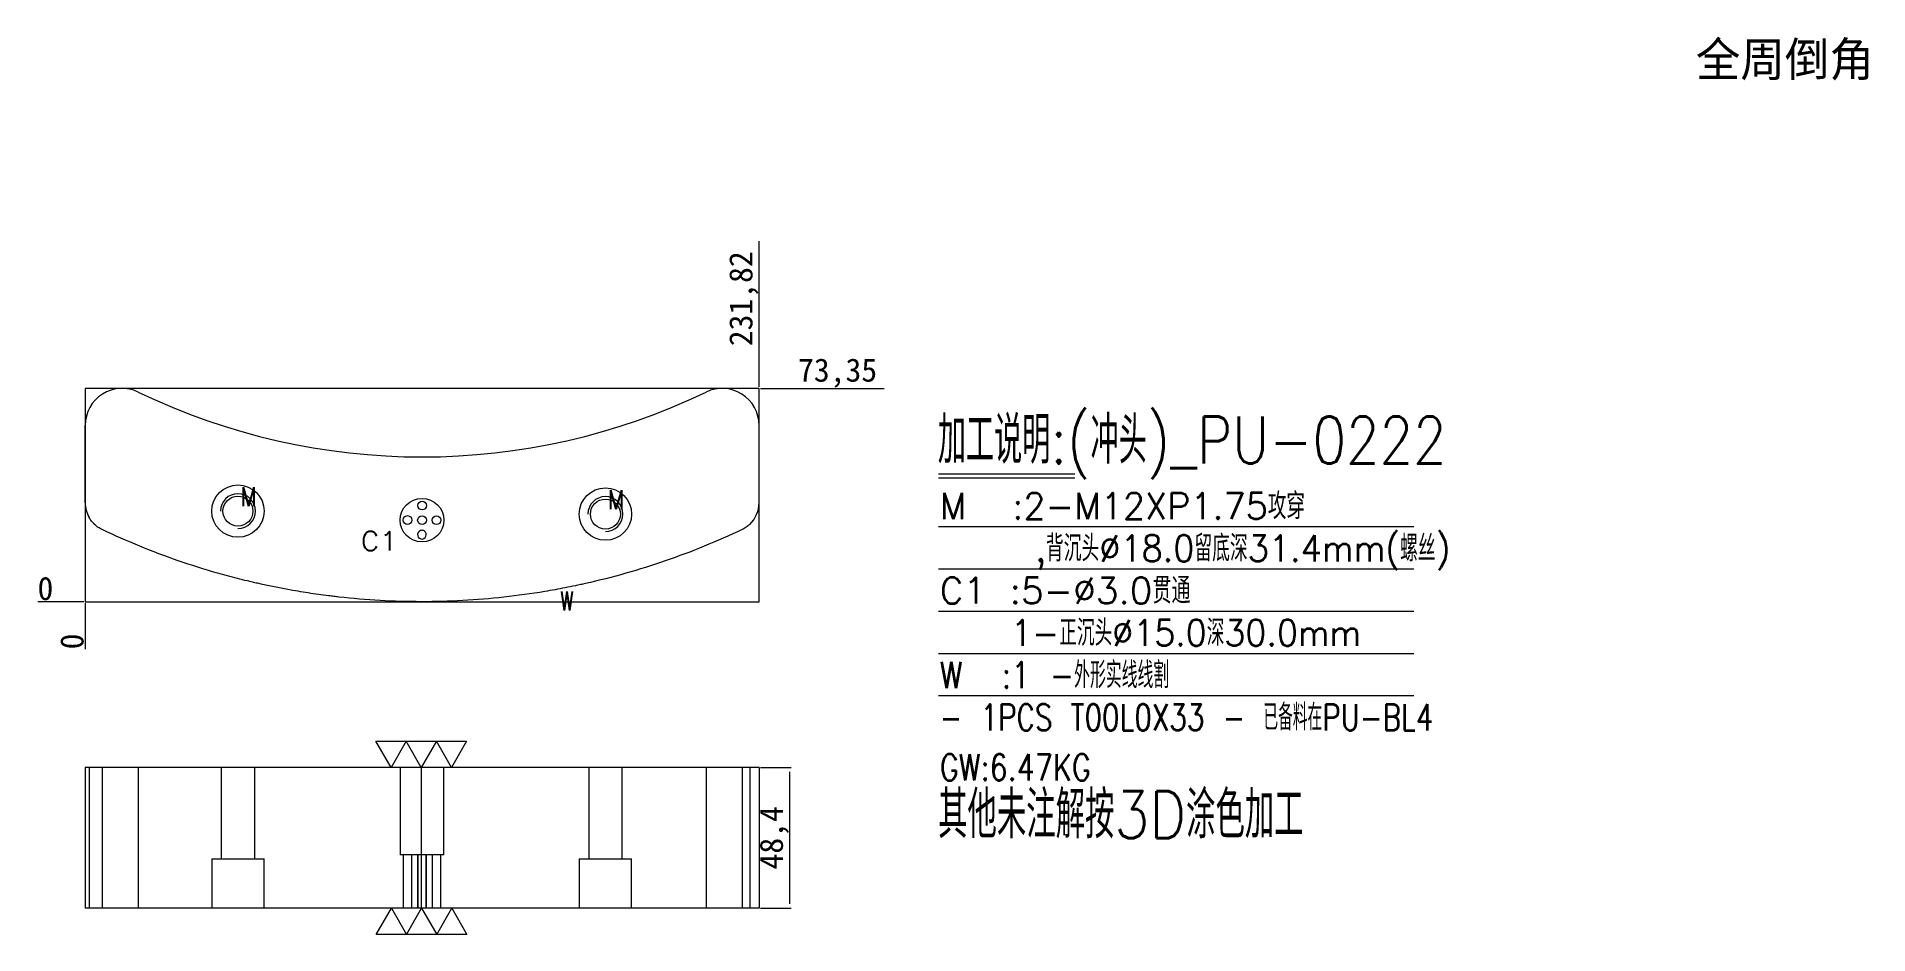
# Model space of a CAD drawing. Header units: millimetres. Extents: x 20134 to 20764, y 53857 to 54165.
import ezdxf
from ezdxf.enums import TextEntityAlignment as Align

# ---------------------------------------------------------------- set-up
doc = ezdxf.new("R2010")
doc.units = ezdxf.units.MM
doc.linetypes.add('DASHED', pattern=[0])
doc.layers.add('dim', color=4, linetype='Continuous')
doc.layers.add('PUNCH', color=2, linetype='Continuous')
doc.styles.add('_PUG_ERP', font='txt')
doc.styles.add('chinesef_fs', font='txt.shx', dxfattribs={"bigfont": 'gbcbig.shx'})
doc.dimstyles.new('_PUG_ERP', dxfattribs={"dimtxt": 8, "dimasz": 1.5, "dimexe": 0.5, "dimexo": 0.5, "dimgap": 0.5, "dimtad": 1, "dimtxsty": '_PUG_ERP', "dimblk": 'CLOSEDBLANK', "dimcen": 0, "dimclrd": 4, "dimclre": 4, "dimclrt": 3, "dimazin": 3, "dimtfac": 1, "dimtmove": 0, "dimatfit": 3, "dimldrblk": 'CLOSEDBLANK', "dimlwd": 9, "dimlwe": 9})

# ---------------------------------------------------------------- blocks, each defined once
blk = doc.blocks.new('*D733')
at = {"layer": 'Defpoints', "color": 0}
for p in [(20382.46, 54044.47), (20392.96, 54044.47), (20150.64, 53971.11)]:
    blk.add_point(p, dxfattribs=at)
at = {"layer": 'dim', "color": 4, "lineweight": 9}
for p, q in [((20382.96, 54044.47), (20386.96, 54044.47)), ((20386.96, 54044.47), (20389.96, 54044.47)), ((20389.96, 54044.47), (20425.46, 54044.47))]:
    blk.add_line(p, q, dxfattribs=at)
at = {"layer": 'dim', "color": 3, "lineweight": 13, "insert": (20409.46, 54049.73), "char_height": 8, "attachment_point": 5, "style": '_PUG_ERP'}
blk.add_mtext('73,35', dxfattribs=at)
blk = doc.blocks.new('_ClosedBlank')
blk = doc.blocks.new('*D734')
at = {"layer": 'Defpoints', "color": 0}
for p in [(20140.14, 53971.11), (20150.64, 53971.11), (20150.64, 53971.11)]:
    blk.add_point(p, dxfattribs=at)
at = {"layer": 'dim', "color": 4, "lineweight": 9}
blk.add_line((20150.14, 53971.11), (20134.31, 53971.11), dxfattribs=at)
at = {"layer": 'dim', "color": 3, "lineweight": 13, "insert": (20136.97, 53975.61), "char_height": 8, "attachment_point": 5, "style": '_PUG_ERP'}
blk.add_mtext('0', dxfattribs=at)
blk = doc.blocks.new('*D735')
at = {"layer": 'Defpoints', "color": 0}
for p in [(20150.64, 53971.11), (20150.64, 53971.11), (20150.64, 53960.61)]:
    blk.add_point(p, dxfattribs=at)
at = {"layer": 'dim', "color": 4, "lineweight": 9}
blk.add_line((20150.64, 53970.61), (20150.64, 53954.78), dxfattribs=at)
at = {"layer": 'dim', "color": 3, "lineweight": 13, "insert": (20146.14, 53957.45), "char_height": 8, "attachment_point": 5, "rotation": 90, "style": '_PUG_ERP'}
blk.add_mtext('0', dxfattribs=at)
blk = doc.blocks.new('*D736')
at = {"layer": 'Defpoints', "color": 0}
for p in [(20382.46, 54054.97), (20382.46, 54044.47), (20150.64, 53971.11)]:
    blk.add_point(p, dxfattribs=at)
at = {"layer": 'dim', "color": 4, "lineweight": 9}
for p, q in [((20382.46, 54051.97), (20382.46, 54095.09)), ((20382.46, 54048.97), (20382.46, 54051.97)), ((20382.46, 54044.97), (20382.46, 54048.97))]:
    blk.add_line(p, q, dxfattribs=at)
at = {"layer": 'dim', "color": 3, "lineweight": 13, "insert": (20377.2, 54075.28), "char_height": 8, "attachment_point": 5, "rotation": 90, "style": '_PUG_ERP'}
blk.add_mtext('231,82', dxfattribs=at)
blk = doc.blocks.new('*D737')
at = {"layer": 'Defpoints', "color": 0}
for p in [(20382.46, 53914.11), (20382.46, 53865.71), (20392.96, 53865.71)]:
    blk.add_point(p, dxfattribs=at)
at = {"layer": 'dim', "color": 4, "lineweight": 9}
for p, q in [((20382.96, 53914.11), (20393.46, 53914.11)), ((20392.96, 53912.61), (20392.96, 53867.21)), ((20382.96, 53865.71), (20393.46, 53865.71))]:
    blk.add_line(p, q, dxfattribs=at)
at = {"layer": 'dim', "color": 3, "lineweight": 13, "insert": (20387.7, 53889.91), "char_height": 8, "attachment_point": 5, "rotation": 90, "style": '_PUG_ERP'}
blk.add_mtext('48,4', dxfattribs=at)

msp = doc.modelspace()

# ---------------------------------------------------------------- linework, layer by layer
at = {"layer": 'dim', "color": 8, "linetype": 'Continuous', "lineweight": 18}
for p, q in [((20444.113, 54015.062), (20491.06, 54015.062)), ((20444.113, 54013.709), (20491.06, 54013.709)), ((20444.113, 53996.929), (20607.725, 53996.929)), ((20444.113, 53982.403), (20607.725, 53982.403)), ((20444.113, 53982.403), (20607.725, 53982.403)), ((20444.113, 53967.876), (20607.725, 53967.876)), ((20444.113, 53953.35), (20607.725, 53953.35)), ((20444.113, 53938.824), (20607.725, 53938.824))]:
    msp.add_line(p, q, dxfattribs=at)
at = {"layer": 'dim', "color": 252, "linetype": 'DASHED', "lineweight": 13, "ltscale": 0.2}
msp.add_lwpolyline([(20150.639, 53971.114), (20382.461, 53971.114), (20382.461, 54044.467), (20150.639, 54044.467)], close=True, dxfattribs=at)
at = {"layer": 'dim', "lineweight": 13}
for points in [[(20281.854, 53923.114), (20276.658, 53914.114), (20271.462, 53923.114), (20266.266, 53914.114), (20261.07, 53923.114), (20255.873, 53914.114), (20250.677, 53923.114), (20281.854, 53923.114)], [(20250.773, 53856.714), (20255.969, 53865.714), (20261.165, 53856.714), (20266.361, 53865.714), (20271.557, 53856.714), (20276.753, 53865.714), (20281.949, 53856.714), (20250.773, 53856.714)]]:
    msp.add_lwpolyline(points, close=True, dxfattribs=at)
at = {"layer": 'PUNCH', "color": 223, "linetype": 'Continuous', "lineweight": 18}
for p, q in [((20150.639, 54005.172), (20150.639, 54031.737)), ((20382.461, 54005.172), (20382.461, 54031.737)), ((20151.995, 53914.114), (20150.639, 53914.114)), ((20150.639, 53914.114), (20150.639, 53865.714)), ((20382.461, 53914.114), (20379.226, 53914.114)), ((20382.461, 53914.114), (20382.461, 53865.714)), ((20151.995, 53865.714), (20150.639, 53865.714)), ((20382.461, 53865.714), (20379.226, 53865.714))]:
    msp.add_line(p, q, dxfattribs=at)
at = {"layer": 'PUNCH', "color": 155, "linetype": 'Continuous', "lineweight": 18}
msp.add_line((20151.995, 53914.114), (20151.995, 53865.714), dxfattribs=at)
at = {"layer": 'PUNCH', "color": 155, "linetype": 'DASHED', "lineweight": 13, "ltscale": 0.446962}
for p, q in [((20168.898, 53914.114), (20168.898, 53865.714)), ((20364.202, 53914.114), (20364.202, 53865.714))]:
    msp.add_line(p, q, dxfattribs=at)
at = {"layer": 'PUNCH', "color": 223, "linetype": 'DASHED', "lineweight": 13, "ltscale": 0.446962}
for p, q in [((20197.436, 53914.114), (20197.436, 53882.714)), ((20208.943, 53882.714), (20208.943, 53914.114)), ((20259.01, 53914.114), (20259.01, 53884.114)), ((20274.01, 53884.114), (20274.01, 53914.114)), ((20323.836, 53914.114), (20323.836, 53882.714)), ((20335.343, 53882.714), (20335.343, 53914.114)), ((20274.01, 53884.114), (20259.01, 53884.114)), ((20260.01, 53884.114), (20260.01, 53865.714)), ((20263.01, 53865.714), (20263.01, 53884.114)), ((20264.97, 53884.114), (20264.97, 53865.714)), ((20265.01, 53884.114), (20265.01, 53865.714)), ((20265.05, 53884.114), (20265.05, 53865.714)), ((20267.97, 53865.714), (20267.97, 53884.114)), ((20268.01, 53865.714), (20268.01, 53884.114)), ((20268.05, 53865.714), (20268.05, 53884.114)), ((20270.01, 53884.114), (20270.01, 53865.714)), ((20273.01, 53865.714), (20273.01, 53884.114)), ((20194.189, 53882.714), (20194.189, 53865.714)), ((20194.189, 53882.714), (20212.189, 53882.714)), ((20212.189, 53865.714), (20212.189, 53882.714)), ((20320.589, 53882.714), (20320.589, 53865.714)), ((20320.589, 53882.714), (20338.589, 53882.714)), ((20338.589, 53865.714), (20338.589, 53882.714))]:
    msp.add_line(p, q, dxfattribs=at)
at = {"layer": 'PUNCH', "color": 30, "linetype": 'DASHED', "lineweight": 13, "ltscale": 0.446962}
for centre in [(20203.189, 54002.253), (20329.589, 54001.238)]:
    msp.add_circle(centre, 9, dxfattribs=at)
at = {"layer": 'PUNCH', "color": 30, "linetype": 'Continuous', "lineweight": 13, "ltscale": 0.578201}
for centre in [(20203.189, 54002.253), (20329.589, 54001.238)]:
    msp.add_circle(centre, 5.15, dxfattribs=at)
at = {"layer": 'PUNCH', "color": 42, "linetype": 'Continuous', "lineweight": 18}
for centre, radius in [((20266.51, 53999.153), 7.5), ((20266.55, 54004.153), 1.5), ((20261.51, 53999.193), 1.5), ((20266.51, 53999.153), 1.5), ((20271.51, 53999.113), 1.5)]:
    msp.add_circle(centre, radius, dxfattribs=at)
at = {"layer": 'PUNCH', "color": 223, "linetype": 'Continuous', "lineweight": 18}
for centre, radius, start, end in [((20163.369, 54031.737), 12.73, 64.25626, 180), ((20266.55, 54245.713), 224.824, 244.25626, 295.74374), ((20369.731, 54031.737), 12.73, 0, 115.74374), ((20160.869, 54005.172), 10.23, 180, 209.836596), ((20372.231, 54005.172), 10.23, 313.14204, 0)]:
    msp.add_arc(centre, radius, start, end, dxfattribs=at)
at = {"layer": 'PUNCH', "color": 30, "linetype": 'DASHED', "lineweight": 13, "ltscale": 0.2}
for centre in [(20203.189, 54002.253), (20329.589, 54001.238)]:
    msp.add_arc(centre, 6, 270, 180, dxfattribs=at)
at = {"layer": 'PUNCH', "color": 42, "linetype": 'Continuous', "lineweight": 18}
for start, end in [(110.802482, 359.54), (68.300014, 110.80252)]:
    msp.add_arc((20266.47, 53994.153), 1.5, start, end, dxfattribs=at)
at = {"layer": 'PUNCH', "color": 223, "linetype": 'DASHED', "lineweight": 13, "ltscale": 0.446962}
msp.add_arc((20266.47, 53994.153), 1.5, 359.54, 68.300016, dxfattribs=at)
at = {"layer": 'PUNCH', "color": 223, "linetype": 'Continuous', "lineweight": 18}
for points, knots in [([(20156.466, 53995.897), (20156.231, 53996.009), (20155.771, 53996.25), (20155.331, 53996.526), (20155.009, 53996.747), (20154.903, 53996.822), (20154.695, 53996.977), (20154.387, 53997.216), (20154.093, 53997.472), (20153.856, 53997.695), (20153.809, 53997.74), (20153.717, 53997.831), (20153.579, 53997.969), (20153.446, 53998.11), (20153.185, 53998.396), (20153.019, 53998.593), (20152.542, 53999.202), (20152.254, 53999.631), (20151.995, 54000.082)], [0, 0, 0, 0, 0.125, 0.25, 0.25, 0.3125, 0.3125, 0.375, 0.5, 0.5, 0.53125, 0.53125, 0.5625, 0.625, 0.625, 0.75, 0.75, 1, 1, 1, 1]), ([(20379.226, 53997.707), (20379.033, 53997.527), (20378.834, 53997.353), (20378.421, 53997.022), (20378.209, 53996.865), (20377.772, 53996.566), (20377.549, 53996.426), (20377.092, 53996.163), (20376.858, 53996.041), (20376.619, 53995.928)], [0, 0, 0, 0, 0.25, 0.25, 0.5, 0.5, 0.75, 0.75, 1, 1, 1, 1]), ([(20266.266, 53971.115), (20256.786, 53971.123), (20247.336, 53971.656), (20237.328, 53972.778), (20236.739, 53972.846), (20235.563, 53972.986), (20233.799, 53973.202), (20229.691, 53973.749), (20226.183, 53974.29), (20219.183, 53975.47), (20214.539, 53976.385), (20209.628, 53977.495), (20209.339, 53977.561), (20208.761, 53977.694), (20208.473, 53977.76), (20207.607, 53977.962), (20205.879, 53978.372), (20201.859, 53979.368), (20198.438, 53980.292), (20191.629, 53982.232), (20187.132, 53983.649), (20178.223, 53986.727), (20173.812, 53988.389), (20165.075, 53991.958), (20160.749, 53993.865), (20156.466, 53995.897)], [0, 0, 0, 0, 0.25, 0.25, 0.265625, 0.265625, 0.28125, 0.3125, 0.375, 0.375, 0.5, 0.5, 0.5078125, 0.5078125, 0.515625, 0.515625, 0.53125, 0.5625, 0.625, 0.625, 0.75, 0.75, 0.875, 0.875, 1, 1, 1, 1]), ([(20376.619, 53995.928), (20368.013, 53991.842), (20359.207, 53988.246), (20345.696, 53983.586), (20341.156, 53982.161), (20332.005, 53979.565), (20327.394, 53978.394), (20322.166, 53977.22), (20321.584, 53977.091), (20320.421, 53976.839), (20318.675, 53976.466), (20314.597, 53975.639), (20311.094, 53975.004), (20304.076, 53973.834), (20299.384, 53973.184), (20289.97, 53972.145), (20285.249, 53971.756), (20275.779, 53971.238), (20271.03, 53971.11), (20266.266, 53971.114)], [0, 0, 0, 0, 0.25, 0.25, 0.375, 0.375, 0.5, 0.5, 0.515625, 0.515625, 0.53125, 0.5625, 0.625, 0.625, 0.75, 0.75, 0.875, 0.875, 1, 1, 1, 1]), ([(20156.466, 53914.114), (20156.231, 53914.114), (20155.771, 53914.114), (20155.331, 53914.114), (20155.009, 53914.114), (20154.903, 53914.114), (20154.695, 53914.114), (20154.387, 53914.114), (20154.093, 53914.114), (20153.856, 53914.114), (20153.809, 53914.114), (20153.717, 53914.114), (20153.579, 53914.114), (20153.446, 53914.114), (20153.185, 53914.114), (20153.019, 53914.114), (20152.542, 53914.114), (20152.254, 53914.114), (20151.995, 53914.114)], [0, 0, 0, 0, 0.125, 0.25, 0.25, 0.3125, 0.3125, 0.375, 0.5, 0.5, 0.53125, 0.53125, 0.5625, 0.625, 0.625, 0.75, 0.75, 1, 1, 1, 1]), ([(20266.266, 53914.114), (20256.786, 53914.114), (20247.336, 53914.114), (20237.328, 53914.114), (20236.739, 53914.114), (20235.563, 53914.114), (20233.799, 53914.114), (20229.691, 53914.114), (20226.183, 53914.114), (20219.183, 53914.114), (20214.539, 53914.114), (20209.628, 53914.114), (20209.339, 53914.114), (20208.761, 53914.114), (20208.473, 53914.114), (20207.607, 53914.114), (20205.879, 53914.114), (20201.859, 53914.114), (20198.438, 53914.114), (20191.629, 53914.114), (20187.132, 53914.114), (20178.223, 53914.114), (20173.812, 53914.114), (20165.075, 53914.114), (20160.749, 53914.114), (20156.466, 53914.114)], [0, 0, 0, 0, 0.25, 0.25, 0.265625, 0.265625, 0.28125, 0.3125, 0.375, 0.375, 0.5, 0.5, 0.5078125, 0.5078125, 0.515625, 0.515625, 0.53125, 0.5625, 0.625, 0.625, 0.75, 0.75, 0.875, 0.875, 1, 1, 1, 1]), ([(20376.619, 53914.114), (20368.013, 53914.114), (20359.207, 53914.114), (20345.696, 53914.114), (20341.156, 53914.114), (20332.005, 53914.114), (20327.394, 53914.114), (20322.166, 53914.114), (20321.584, 53914.114), (20320.421, 53914.114), (20318.675, 53914.114), (20314.597, 53914.114), (20311.094, 53914.114), (20304.076, 53914.114), (20299.384, 53914.114), (20289.97, 53914.114), (20285.249, 53914.114), (20275.779, 53914.114), (20271.03, 53914.114), (20266.266, 53914.114)], [0, 0, 0, 0, 0.25, 0.25, 0.375, 0.375, 0.5, 0.5, 0.515625, 0.515625, 0.53125, 0.5625, 0.625, 0.625, 0.75, 0.75, 0.875, 0.875, 1, 1, 1, 1]), ([(20379.226, 53914.114), (20379.033, 53914.114), (20378.834, 53914.114), (20378.421, 53914.114), (20378.209, 53914.114), (20377.772, 53914.114), (20377.549, 53914.114), (20377.092, 53914.114), (20376.858, 53914.114), (20376.619, 53914.114)], [0, 0, 0, 0, 0.25, 0.25, 0.5, 0.5, 0.75, 0.75, 1, 1, 1, 1]), ([(20156.466, 53865.714), (20156.231, 53865.714), (20155.771, 53865.714), (20155.331, 53865.714), (20155.009, 53865.714), (20154.903, 53865.714), (20154.695, 53865.714), (20154.387, 53865.714), (20154.093, 53865.714), (20153.856, 53865.714), (20153.809, 53865.714), (20153.717, 53865.714), (20153.579, 53865.714), (20153.446, 53865.714), (20153.185, 53865.714), (20153.019, 53865.714), (20152.542, 53865.714), (20152.254, 53865.714), (20151.995, 53865.714)], [0, 0, 0, 0, 0.125, 0.25, 0.25, 0.3125, 0.3125, 0.375, 0.5, 0.5, 0.53125, 0.53125, 0.5625, 0.625, 0.625, 0.75, 0.75, 1, 1, 1, 1]), ([(20266.266, 53865.714), (20256.786, 53865.714), (20247.336, 53865.714), (20237.328, 53865.714), (20236.739, 53865.714), (20235.563, 53865.714), (20233.799, 53865.714), (20229.691, 53865.714), (20226.183, 53865.714), (20219.183, 53865.714), (20214.539, 53865.714), (20209.628, 53865.714), (20209.339, 53865.714), (20208.761, 53865.714), (20208.473, 53865.714), (20207.607, 53865.714), (20205.879, 53865.714), (20201.859, 53865.714), (20198.438, 53865.714), (20191.629, 53865.714), (20187.132, 53865.714), (20178.223, 53865.714), (20173.812, 53865.714), (20165.075, 53865.714), (20160.749, 53865.714), (20156.466, 53865.714)], [0, 0, 0, 0, 0.25, 0.25, 0.265625, 0.265625, 0.28125, 0.3125, 0.375, 0.375, 0.5, 0.5, 0.5078125, 0.5078125, 0.515625, 0.515625, 0.53125, 0.5625, 0.625, 0.625, 0.75, 0.75, 0.875, 0.875, 1, 1, 1, 1]), ([(20376.619, 53865.714), (20368.013, 53865.714), (20359.207, 53865.714), (20345.696, 53865.714), (20341.156, 53865.714), (20332.005, 53865.714), (20327.394, 53865.714), (20322.166, 53865.714), (20321.584, 53865.714), (20320.421, 53865.714), (20318.675, 53865.714), (20314.597, 53865.714), (20311.094, 53865.714), (20304.076, 53865.714), (20299.384, 53865.714), (20289.97, 53865.714), (20285.249, 53865.714), (20275.779, 53865.714), (20271.03, 53865.714), (20266.266, 53865.714)], [0, 0, 0, 0, 0.25, 0.25, 0.375, 0.375, 0.5, 0.5, 0.515625, 0.515625, 0.53125, 0.5625, 0.625, 0.625, 0.75, 0.75, 0.875, 0.875, 1, 1, 1, 1]), ([(20379.226, 53865.714), (20379.033, 53865.714), (20378.834, 53865.714), (20378.421, 53865.714), (20378.209, 53865.714), (20377.772, 53865.714), (20377.549, 53865.714), (20377.092, 53865.714), (20376.858, 53865.714), (20376.619, 53865.714)], [0, 0, 0, 0, 0.25, 0.25, 0.5, 0.5, 0.75, 0.75, 1, 1, 1, 1])]:
    msp.add_open_spline(points, degree=3, knots=knots, dxfattribs=at)
at = {"layer": 'PUNCH', "color": 155, "linetype": 'Continuous', "lineweight": 18}
for points, degree in [([(20156.466, 53914.114), (20156.466, 53865.714)], 1), ([(20266.266, 53914.114), (20266.266, 53865.714)], 1), ([(20376.619, 53914.114), (20376.619, 53865.714)], 1), ([(20379.226, 53914.114), (20379.226, 53897.981), (20379.226, 53881.848), (20379.226, 53865.714)], 3)]:
    msp.add_open_spline(points, degree=degree, dxfattribs=at)

# ---------------------------------------------------------------- texts
at = {"layer": 'dim'}
msp.add_text('全周倒角', height=11.7845, dxfattribs=at).set_placement((20735.293, 54157.871), align=Align.MIDDLE)
at = {"layer": 'dim', "color": 4, "lineweight": 13, "style": 'chinesef_fs'}
for s, height, width, p in [('加工说明:(冲头)_PU-0222', 16.2, 0.8296, (20443.934, 54018.589)), ('M', 6.5, 0.8408, (20204.016, 54003.981)), ('M', 6.5, 0.8408, (20330.416, 54002.966)), ('M  :2-M12XP1.75攻穿', 9, 0.9864, (20444.59, 53999.49)), ('C1', 6.5, 1.1106, (20245.394, 53988.692)), ('    ,背沉头%%c18.0留底深31.4mm(螺丝)', 9, 0.9432, (20444.59, 53984.964)), ('C1 :5-%%c3.0贯通', 9, 1.0101, (20444.59, 53970.437)), ('W', 6.5, 0.6727, (20314.054, 53968.116)), ('   1-正沉头%%c15.0深30.0mm', 9, 0.9367, (20444.59, 53955.911)), ('- 1PCS T00L0X33 - 已备料在PU-BL4 ', 9, 0.7798, (20444.59, 53926.859)), ('GW:6.47KG ', 9, 0.8074, (20444.59, 53909.628))]:
    msp.add_text(s, height=height, dxfattribs=dict(at, width=width)).set_placement(p)
at = {"layer": 'dim', "color": 1, "lineweight": 13, "style": 'chinesef_fs', "width": 0.8416}
msp.add_text('W  :1 -外形实线线割', height=9, dxfattribs=at).set_placement((20444.59, 53941.385))
at = {"layer": 'dim', "color": 21, "lineweight": 13, "style": 'chinesef_fs', "width": 0.8663}
msp.add_text('其他未注解按3D涂色加工', height=16.2, dxfattribs=at).set_placement((20444.043, 53889.772))

# ---------------------------------------------------------------- dimensions: what is measured, and where the dimension line sits
at = {"layer": 'dim', "lineweight": 13}
for feature_location, offset, dtype, origin, picture, middle in [((20382.461, 54044.467), (0, 10.5), 1, (20150.639, 53971.114), '*D736', (20377.199, 54075.276)), ((20382.461, 54044.467), (10.5, 0), 0, (20150.639, 53971.114), '*D733', (20409.461, 54049.728)), ((20150.639414292, 53971.114372256), (-10.5, 0), 0, (20150.639414292, 53971.114372256), '*D734', (20136.972747625, 53975.614372256)), ((20150.639414292, 53971.114372256), (0, -10.5), 1, (20150.639414292, 53971.114372256), '*D735', (20146.139414292, 53957.447705589))]:
    dim = msp.add_ordinate_dim(feature_location=feature_location, offset=offset, dtype=dtype, origin=origin, dimstyle='_PUG_ERP', dxfattribs=at)
    dim.commit()
    dim.dimension.update_dxf_attribs({"geometry": picture, "text_midpoint": middle})
dim = msp.add_linear_dim(base=(20392.961, 53865.714), p1=(20382.461, 53914.114), p2=(20382.461, 53865.714), angle=90, dimstyle='_PUG_ERP', dxfattribs=at)
dim.commit()
dim.dimension.update_dxf_attribs({"geometry": '*D737', "text_midpoint": (20387.699, 53889.914)})

doc.saveas('drawing.dxf')
